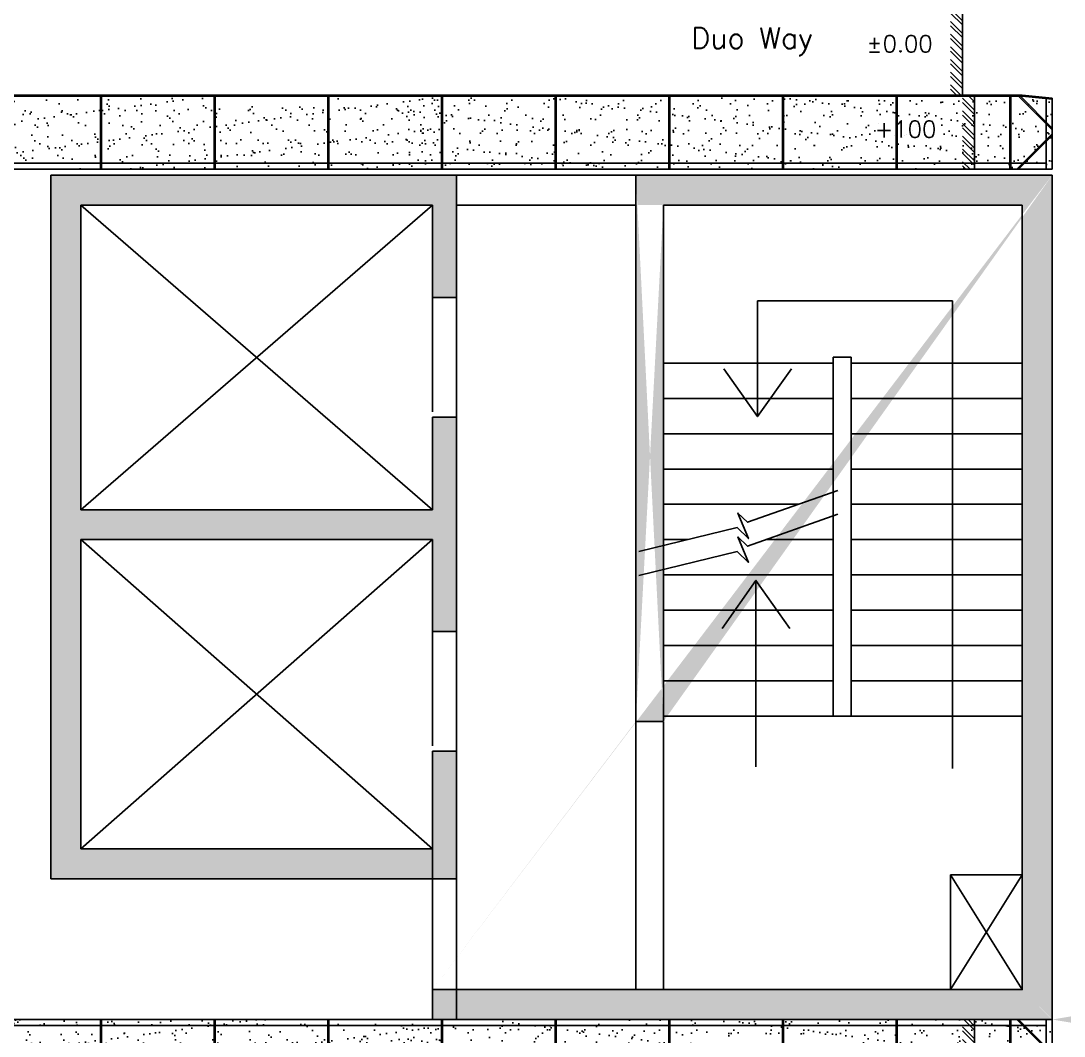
# Model space of a CAD drawing. Header units: millimetres. Extents: x -5 to 1510635, y -6 to 71285.
# Drawn here: x 386336 to 395056, y 18569 to 27052 of the extents above; entities that cross this region are included whole.
import ezdxf
from ezdxf.enums import TextEntityAlignment as Align

# ---------------------------------------------------------------- set-up
doc = ezdxf.new("R2010")
doc.units = ezdxf.units.MM
doc.header["$LTSCALE"] = 1000
for name, pattern in [('CENTER', [2, 1.25, -0.25, 0.25, -0.25]), ('DASHEDX2', [1.5, 1, -0.5]), ('S-BM-1ST$0$HIDDEN', [9.524999999999999, 6.35, -3.175]), ('S-COL 1ST$0$HIDDEN', [9.524999999999999, 6.35, -3.175])]:
    doc.linetypes.add(name, pattern=pattern)
for name, color, linetype in [('2', 42, 'Continuous'), ('4', 4, 'DASHEDX2'), ('MP-1', 1, 'CENTER'), ('MP-7', 7, 'Continuous'), ('MP-8', 8, 'Continuous'), ('S-BM-1ST$0$S-BEAM', 21, 'Continuous'), ('S-BM-1ST$0$S-BEAMS-1', 21, 'Continuous'), ('S-BM-1ST$0$SDIM-2', 11, 'Continuous'), ('S-COL 1ST$0$S-COL-1', 31, 'Continuous'), ('S-COL 1ST$0$S-RCWALL', 31, 'Continuous'), ('S-COL 1ST$0$S-RCWALL-HACH', 21, 'Continuous'), ('S-CUTL', 11, 'Continuous'), ('S-TEXT-3', 31, 'Continuous'), ('SDIM-2', 11, 'Continuous')]:
    doc.layers.add(name, color=color, linetype=linetype)
doc.layers.add('OPENING ELE 0.09', color=35, linetype='Continuous', lineweight=9)
doc.styles.add('ROMANS', font='ROMANS.shx')
doc.styles.add('TEXT', font='romans.shx', dxfattribs={"width": 0.75})
doc.dimstyles.new('MET-100', dxfattribs={"dimscale": 100, "dimtxt": 2, "dimasz": 2, "dimexe": 2, "dimexo": 2, "dimgap": 0.5, "dimtad": 1, "dimdec": 0, "dimdsep": 46, "dimtxsty": 'TEXT', "dimblk1": 'OBLIQUE', "dimblk2": 'OBLIQUE', "dimsah": 1, "dimcen": 0, "dimdle": 2, "dimclrd": 11, "dimclre": 11, "dimclrt": 21, "dimadec": 0, "dimazin": 0, "dimtfac": 0.8, "dimtdec": 0, "dimtofl": 0, "dimtmove": 0, "dimatfit": 3, "dimfxl": 1, "dimtolj": 1, "dimtzin": 0, "dimarcsym": 0})
doc.dimstyles.new('MPS2', dxfattribs={"dimscale": 100, "dimtxt": 3, "dimasz": 3, "dimexe": 1, "dimexo": 1, "dimgap": 1, "dimtad": 1, "dimzin": 12, "dimdsep": 46, "dimtxsty": 'Standard', "dimcen": 1, "dimclrd": 1, "dimclre": 1, "dimclrt": 7, "dimazin": 2, "dimtfac": 1, "dimtmove": 0, "dimatfit": 3, "dimfxl": 1, "dimarcsym": 0})
pattern_1 = [(0, (0, 0), (31.75, 63.5), [0, -63.5])]
pattern_2 = [(142.5, (531441.9109597434, 332563.6239655574), (6.299335810960814, 192.6823769013159), [0, -152, 0, -170, 0, -162.5]), (172.5, (531441.9109597434, 332563.6239655574), (-176.9776705267727, 282.214606522974), [0, -82, 0, -137, 0, -52.5]), (212.5, (531564.9109597434, 332563.6239655574), (-311.4141861751495, 0.5659053536964492), [0, -49.99999999999997, 0, -179.9999999999999, 0, -234.9999999999999]), (222.5, (531564.9109597434, 332563.6239655574), (-300.6126604572293, 87.76755649342492), [0, -25, 0, -118, 0, -135])]
pattern_3 = [(37.50000000000001, (-533651.9109597674, 332563.6239655574), (-6.299335810960814, 192.6823769013159), [0, -152, 0, -170, 0, -162.5]), (7.499999999999999, (-533651.9109597674, 332563.6239655574), (176.9776705267727, 282.214606522974), [0, -82, 0, -137, 0, -52.5]), (327.5, (-533774.9109597674, 332563.6239655574), (311.4141861751495, 0.5659053536964492), [0, -49.99999999999999, 0, -180, 0, -235]), (317.5, (-533774.9109597674, 332563.6239655574), (300.6126604572293, 87.76755649342492), [0, -25, 0, -118, 0, -135])]

# ---------------------------------------------------------------- blocks, each defined once
blk = doc.blocks.new('S-COL 1ST')
at = {"layer": 'S-COL 1ST$0$S-RCWALL-HACH'}
h = blk.add_hatch(dxfattribs=at)
h.set_pattern_fill('DOTS', color=256, scale=40)
h.set_pattern_definition(pattern_1)
h.paths.add_polyline_path([(4009961.720289057, -145611.3001942993), (4010161.720289057, -145611.3001942993), (4010161.720289057, -144588.8001942993), (4006771.720289052, -144588.8001942993), (4006771.720289052, -150468.8001942994), (4010161.591443183, -150469.2091906754), (4010161.720289058, -149401.3001942993), (4009961.720289056, -149401.3001942993), (4009961.720289056, -150218.8001942993), (4007021.720289056, -150218.8001942994), (4007021.720289057, -147633.8001942993), (4009961.720289057, -147633.8001942993), (4009961.720289056, -148401.3001942992), (4010161.720289057, -148401.3001942993), (4010161.720289057, -146611.3001942993), (4009961.720289056, -146611.3001942993), (4009961.720289057, -147383.8001942993), (4007021.720289056, -147383.8001942993), (4007021.720289057, -144838.8001942993), (4009961.720289057, -144838.8001942993)])
edge = h.paths.add_edge_path()
edge.add_line((4009961.720289057, -150218.4213454987), (4009961.720289057, -151393.4213454988))
edge.add_line((4010161.449725861, -151643.8001942994), (4009961.720289057, -151643.4213454988))
h = blk.add_hatch(dxfattribs=at)
h.set_pattern_fill('DOTS', color=256, scale=40)
h.set_pattern_definition(pattern_1)
edge = h.paths.add_edge_path()
edge.add_line((4011661.77428559, -144588.8001474747), (4011661.77428559, -144838.8023326244))
edge.add_line((4015141.77428559, -144588.7980091494), (4011661.77428559, -144588.8001474747))
edge.add_line((4014891.774285589, -144838.8001942992), (4011891.774285589, -144838.802379449))
edge.add_line((4014891.774285589, -144838.8001942992), (4014891.814697843, -151393.7980091496))
edge.add_line((4015141.755883216, -151643.8633635959), (4015141.77428559, -144588.8001942992))
edge.add_line((4011891.774285589, -149153.8002411238), (4011891.774285589, -144838.802379449))
edge.add_line((4011661.77428559, -149153.8001942992), (4011661.774285589, -144588.8001474747))
edge.add_line((4011891.77428559, -149153.8002411239), (4011661.774285591, -149153.8001942992))
edge.add_line((4009961.720289057, -151393.4213454988), (4014891.814697843, -151393.7980091496))
edge.add_line((4015141.543804433, -151643.8633597682), (4009961.720289057, -151643.4213454988))
edge.add_line((4009961.720289057, -151643.4213454988), (4009961.720289057, -151393.4213454988))
at = {"layer": 'S-COL 1ST$0$S-COL-1'}
for p, q in [((4015141.77428559, -144588.7980091494, 1.244480731055391e-08), (4011661.77428559, -144588.8001474747, 5.577955311440209e-08)), ((4011661.77428559, -144588.8001474747, 5.577955311440209e-08), (4011661.77428559, -144838.8023326244, 9.713417412034882e-08)), ((4011661.77428559, -149153.8001942992, 5.577955311428009e-08), (4011661.774285589, -144588.8001474747, 5.577955311441564e-08)), ((4015141.755883216, -151643.8633635959, -1.979854190820201e-07), (4015141.77428559, -144588.8001942992, 5.883627377251154e-08)), ((4014891.774285589, -144838.8001942992, 5.672848915374908e-08), (4011891.774285589, -144838.802379449, 5.672848915379989e-08)), ((4011891.774285589, -149153.8002411238, 5.672848915378631e-08), (4011891.774285589, -144838.802379449, 5.672848915380618e-08)), ((4014891.774285589, -144838.8001942992, 5.672848915378884e-08), (4014891.814697843, -151393.7980091496, -1.511965894915522e-07)), ((4011891.77428559, -149153.8002411239, 5.682730685099589e-09), (4011661.774285591, -149153.8001942992, 4.733794645593373e-09)), ((4009961.720289057, -151643.4213454988, 5.106110194604089e-08), (4009961.720289057, -151393.4213454988, 5.106110194612051e-08)), ((4009961.720289057, -151393.4213454988, 5.106110194610187e-08), (4014891.814697843, -151393.7980091496, -1.511965894915522e-07)), ((4015141.543804433, -151643.8633597682, -1.979826902597803e-07), (4009961.720289057, -151643.4213454988, 5.106110194604089e-08))]:
    blk.add_line(p, q, dxfattribs=at)
at = {"layer": 'S-COL 1ST$0$S-RCWALL'}
for p, q in [((4006771.720289052, -144588.8001942993, 2.528651796695846e-08), (4010161.720289057, -144588.8001942993, 9.048614370923496e-09)), ((4006771.720289052, -144588.8001942993, -1.327836072010957e-08), (4006771.720289053, -150468.8001942994, -1.327836072010957e-08)), ((4010161.720289057, -145611.3001942993), (4010161.720289057, -144588.8001942993, 2.307891094867074e-08)), ((4007021.720289056, -147383.8001942993, -2.251210721471711e-08), (4007021.720289056, -144838.8001942993, 2.277218896879428e-08)), ((4007021.720289057, -144838.8001942993, -1.581623502414743e-09), (4009961.720289057, -144838.8001942993, -1.581623502414743e-09)), ((4009961.720289057, -145611.3001942993), (4009961.720289057, -144838.8001942993, 2.277218896879408e-08)), ((4009961.720289057, -145611.3001942993), (4010161.720289057, -145611.3001942993)), ((4009961.720289057, -147383.8001942993), (4009961.720289056, -146611.3001942993, 1.317501760894576e-08)), ((4009961.720289057, -146611.3001942993), (4010161.720289057, -146611.3001942993)), ((4010161.720289057, -148401.3001942993), (4010161.720289057, -146611.3001942993, 1.317501760894574e-08)), ((4007021.720289056, -147383.8001942993, -2.286797594700846e-08), (4009961.720289057, -147383.8001942993, -2.286797594700846e-08)), ((4007021.720289056, -150218.8001942994, 1.881628894017432e-08), (4007021.720289057, -147633.8001942993, -2.319946115485848e-08)), ((4007021.720289057, -147633.8001942993, -2.286797594700846e-08), (4009961.720289057, -147633.8001942993, -2.286797594700846e-08)), ((4009961.720289056, -148401.3001942993), (4009961.720289057, -147633.8001942993, -1.172420634730969e-09)), ((4009961.720289056, -148401.3001942992), (4010161.720289057, -148401.3001942992)), ((4009961.720289057, -150218.8001942993, 1.881628894017423e-08), (4009961.720289056, -149401.3001942993, -3.169458462619869e-09)), ((4009961.720289057, -149401.3001942993), (4010161.720289058, -149401.3001942993)), ((4010161.591443183, -150469.2091906754, -7.983455186807423e-09), (4010161.720289057, -149401.3001942993, -3.169458462619902e-09)), ((4007021.720289056, -150218.8001942987, -1.101807628740856e-08), (4009961.720289056, -150218.8001942993)), ((4006771.720289052, -150468.8001942994, -1.327836071049405e-08), (4010161.591443183, -150469.2091906754, -7.983455186804205e-09))]:
    blk.add_line(p, q, dxfattribs=at)
at = {"layer": 'S-COL 1ST$0$S-RCWALL', "linetype": 'S-COL 1ST$0$HIDDEN'}
for p, q in [((4009961.720289057, -145611.3001942993), (4009961.720289057, -146565.6103425858)), ((4010161.720289057, -145611.3001942993), (4010161.720289057, -146611.3001942993)), ((4009961.720289057, -148401.3001942992), (4009961.720289057, -149355.6103425857)), ((4010161.720289057, -148401.3001942992), (4010161.720289057, -149401.3001942992)), ((4009961.720289057, -150218.4213454987, 1.880588906893018e-08), (4009961.720289057, -151393.4213454988, 5.106110194610187e-08)), ((4010161.591443183, -150469.2091906754, -7.983455186804205e-09), (4010161.591443184, -151643.8001942994, -1.331039227849082e-08))]:
    blk.add_line(p, q, dxfattribs=at)
blk = doc.blocks.new('_Oblique')
at = {"layer": 'OPENING ELE 0.09', "color": 0, "lineweight": -2}
blk.add_line((-0.5, -0.5), (0.5, 0.5), dxfattribs=at)
blk = doc.blocks.new('*X45')
at = {"color": 0}
for p, q in [((74238.90674294345, 22160.49230855423), (74254.62879133417, 22176.21435694495)), ((74238.90674294345, 22125.13696955423), (74289.98413033417, 22176.21435694495)), ((74238.90674294345, 22054.42629137625), (74338.90674294345, 22154.42629137625)), ((74238.90674294345, 22019.07095237625), (74338.90674294345, 22119.07095237625)), ((74238.90674294345, 21948.36027419826), (74338.90674294345, 22048.36027419826)), ((74238.90674294345, 21913.00493519827), (74338.90674294345, 22013.00493519827)), ((74238.90674294345, 21842.29425702028), (74338.90674294345, 21942.29425702028)), ((74238.90674294345, 21806.93891802029), (74338.90674294345, 21906.93891802029)), ((74238.90674294345, 21736.2282398423), (74338.90674294345, 21836.2282398423)), ((74238.90674294345, 21700.8729008423), (74338.90674294345, 21800.8729008423)), ((74238.90674294345, 21630.16222266432), (74338.90674294345, 21730.16222266432)), ((74238.90674294345, 21594.80688366432), (74338.90674294345, 21694.80688366432)), ((74238.90674294345, 21524.09620548634), (74338.90674294345, 21624.09620548634)), ((74238.90674294345, 21488.74086648634), (74338.90674294345, 21588.74086648634)), ((74238.90674294345, 21418.03018830836), (74338.90674294345, 21518.03018830836)), ((74238.90674294345, 21382.67484930836), (74338.90674294345, 21482.67484930836)), ((74238.90674294345, 21311.96417113037), (74338.90674294345, 21411.96417113037)), ((74238.90674294345, 21276.60883213038), (74338.90674294345, 21376.60883213038)), ((74259.22294593601, 21226.21435694495), (74338.90674294345, 21305.89815395239)), ((74294.57828493601, 21226.21435694495), (74338.90674294345, 21270.54281495239))]:
    blk.add_line(p, q, dxfattribs=at)
blk = doc.blocks.new('152524444')
at = {"layer": '2'}
h = blk.add_hatch(dxfattribs=at)
h.set_pattern_fill('ANSI32', color=1, scale=200, style=0)
h.set_pattern_definition([(135, (2468.563999405364, -46759.38839083747), (53.03300858899106, 53.03300858899107), []), (135, (2433.208660405362, -46759.38839083747), (53.03300858899106, 53.03300858899107), [])])
h.paths.add_polyline_path([(3395.831537966616, 1580.000000000058), (3495.831537966617, 1580.000000000058), (3495.831537966616, 2200.000000000058), (3395.831537966616, 2200.000000000058)])
h = blk.add_hatch(dxfattribs=at)
h.set_pattern_fill('ANSI32', color=1, scale=200, style=0)
h.set_pattern_definition([(135, (2468.563999405364, -48334.38839083747), (53.03300858899106, 53.03300858899107), []), (135, (2433.208660405362, -48334.38839083747), (53.03300858899106, 53.03300858899107), [])])
h.paths.add_polyline_path([(3495.831537966849, 619.9999999999977), (3395.831537966617, 619.9999999999972), (3395.831537966616, 5.820766091346741e-11), (3495.831537966849, 5.820766091346741e-11)])
at = {"layer": 'MP-1'}
h = blk.add_hatch(dxfattribs=at)
h.set_pattern_fill('AR-SAND', color=256, scale=100, style=0)
h.set_pattern_definition(pattern_3)
h.paths.add_polyline_path([(-5805.831537990598, 2200.000000000116), (-6425.00000003539, 2200.000000000058), (-6425.00000003539, 1628.537476591824), (-5954.250468200771, 1605.000000000058), (-5805.831537990598, 1605.000000000058)])
h.paths.add_polyline_path([(-3955.00000003539, 2200.000000000116), (-5805.831537990598, 2200.000000000058), (-5805.831537990598, 1605.000000000058), (-3955.00000003539, 1605.000000000058)])
h.paths.add_polyline_path([(-1455.00000003539, 2200.000000000175), (-3945.00000003539, 2200.000000000116), (-3945.00000003539, 1605.000000000058), (-1455.00000003539, 1605.000000000058)])
h.paths.add_polyline_path([(-955.00000001234, 2200.000000000175), (-1445.00000003539, 2200.000000000175), (-1445.00000003539, 1605.000000000058), (-955.00000001234, 1605.000000000058)])
h.paths.add_polyline_path([(-5510.123256737133, 1804.690024364449), (-4913.456590070156, 1804.690024364449), (-4913.456590070156, 2014.690024364449), (-5510.123256737133, 2014.690024364449)], flags=24)
h = blk.add_hatch(dxfattribs=at)
h.set_pattern_fill('AR-SAND', color=256, scale=100, style=0)
h.set_pattern_definition(pattern_2)
h.paths.add_polyline_path([(1745.000000011409, 2200.000000000116), (3595.831537966616, 2200.000000000058), (3595.831537966616, 1605.000000000058), (1745.000000011409, 1605.000000000058)])
h.paths.add_polyline_path([(-754.9999999885913, 2200.000000000175), (1735.000000011409, 2200.000000000116), (1735.000000011409, 1605.000000000058), (-754.9999999885913, 1605.000000000058)])
h.paths.add_polyline_path([(-1255.000000011642, 2200.000000000175), (-764.9999999885913, 2200.000000000175), (-764.9999999885913, 1605.000000000058), (-1255.000000011642, 1605.000000000058)])
h.paths.add_polyline_path([(3300.123256712919, 1804.690024364449), (2703.456590046408, 1804.690024364449), (2703.456590046408, 2014.690024364449), (3300.123256712919, 2014.690024364449)], flags=24)
h.paths.add_polyline_path([(4145.000000011642, 1625.037476591824), (4145.000000011642, 2200.000000000116), (3595.831537966616, 2200.000000000116), (3595.831537966616, 1605.000000000058), (3744.250468176557, 1605.000000000058)])
h = blk.add_hatch(dxfattribs=at)
h.set_pattern_fill('AR-SAND', color=256, scale=100, style=0)
h.set_pattern_definition(pattern_3)
h.paths.add_polyline_path([(-5805.831537990831, 595.0000000001746), (-5954.250468197977, 595.0000000001746), (-6425.000000036089, 571.4625234083505), (-6425.000000036089, 5.820766091346741e-11), (-5805.831537990831, 5.820766091346741e-11)])
h.paths.add_polyline_path([(-3955.00000003539, 595.0000000001746), (-5805.831537990831, 595.0000000001746), (-5805.831537990831, 5.820766091346741e-11), (-3955.00000003539, 1.164153218269348e-10)])
h.paths.add_polyline_path([(-1455.00000003539, 595.0000000001746), (-3945.00000003539, 595.0000000001746), (-3945.00000003539, 1.164153218269348e-10), (-1455.00000003539, 1.746229827404022e-10)])
h.paths.add_polyline_path([(-955.00000001234, 595.0000000001746), (-1445.00000003539, 595.0000000001746), (-1445.00000003539, 1.746229827404022e-10), (-955.00000001234, 1.746229827404022e-10)])
h.paths.add_polyline_path([(-5510.123256737133, 229.6900243644486), (-4913.456590070156, 229.6900243644486), (-4913.456590070156, 439.6900243644486), (-5510.123256737133, 439.6900243644486)], flags=24)
h = blk.add_hatch(dxfattribs=at)
h.set_pattern_fill('AR-SAND', color=256, scale=100, style=0)
h.set_pattern_definition(pattern_2)
h.paths.add_polyline_path([(1745.000000011409, 595.0000000001746), (3595.831537966849, 595.0000000001746), (3595.831537966849, 5.820766091346741e-11), (1745.000000011409, 1.164153218269348e-10)])
h.paths.add_polyline_path([(-754.9999999885913, 595.0000000001746), (1735.000000011409, 595.0000000001746), (1735.000000011409, 1.164153218269348e-10), (-754.9999999885913, 1.746229827404022e-10)])
h.paths.add_polyline_path([(-1255.000000011642, 595.0000000001746), (-764.9999999885913, 595.0000000001746), (-764.9999999885913, 1.746229827404022e-10), (-1255.000000011642, 1.746229827404022e-10)])
h.paths.add_polyline_path([(3300.123256712919, 229.6900243644486), (2703.456590046408, 229.6900243644486), (2703.456590046408, 439.6900243644486), (3300.123256712919, 439.6900243644486)], flags=24)
h.paths.add_polyline_path([(4145.000000011642, 5.820766091346741e-11), (4145.000000011409, 574.9625234084087), (3744.250468173996, 595.0000000001746), (3595.831537966849, 595.0000000001746), (3595.831537966849, 5.820766091346741e-11)])
at = {"layer": '2'}
for p, q in [((-6455.000000011874, 2200.000000000175), (4145.000000011409, 2200.000000000058)), ((-6455.000000011874, 2200.000000000175), (-6455.000000011875, 1580.000000000058)), ((-6405.000000011874, 2200.000000000175), (-6405.000000011873, 1590.000000000058)), ((3495.831537966616, 2200.438161430706), (3495.831537966616, 1580.000000000058)), ((4095.000000011409, 2200.000000000058), (4095.000000011409, 1610.049875621062)), ((4145.000000011642, 2200.000000000058), (4145.000000011642, 1604.999999999942)), ((-6405.000000011874, 2150.000000000233), (4095.000000011409, 2150.000000000058)), ((-6455.000000011874, 1590.000000000058), (3895.000000011176, 1590.000000000058)), ((-6455.000000011874, 1580.000000000058), (3895.000000011176, 1580.000000000058)), ((3395.831537966616, 1575.000000000058), (3395.831537966616, 625.0000000000582)), ((3894.004962821436, 1589.950371902159), (4145.000000011642, 1615.049875621062)), ((3895.000000011642, 1580.000000000058), (4145.000000012806, 1605.000000000058)), ((-6455.000000011874, 619.9999999999418), (3895.000000011642, 620)), ((-6455.000000011874, 619.9999999999417), (-6455.000000011874, 1.746229827404022e-10)), ((3495.831537966849, 619.9999999999977), (3495.831537966849, 0.4381614307058044)), ((3895.000000011642, 620.0000000000582), (4145.000000012806, 595.0000000000582)), ((-6455.000000011874, 609.9999999999418), (3895.000000011642, 610)), ((-6405.000000011874, -5.820766091346741e-11), (-6405.000000011874, 609.9999999999421)), ((3894.004962821436, 610.0496280979579), (4145.000000011414, 584.9501243790771)), ((4095.000000011409, 5.820766091346741e-11), (4095.000000011409, 589.9501243790543)), ((4145.000000011411, 595.0000000001977), (4145.000000011642, 5.820766091346741e-11)), ((4145.000000011409, 5.820766091346741e-11), (-6455.000000011642, 1.746229827404022e-10)), ((-6405.000000011874, 49.99999999988358), (4095.000000011409, 50.00000000005821))]:
    blk.add_line(p, q, dxfattribs=at)
at = {"layer": '4'}
for p, q in [((-6160.057287525851, 2200.000000000058), (-6455.000000012107, 1905.057287513802)), ((-6455.000000012107, 1919.199423137412), (-6174.199423149694, 2200.000000000058)), ((-6110.000000011874, 1590.000000000058), (-6110.000000011874, 2200.000000000175)), ((-6100.000000011874, 1590.000000000058), (-6100.000000011874, 2200.000000000175)), ((-5710.000000000466, 1590.000000000058), (-5710.000000000466, 2200.000000000116)), ((-5700.000000000466, 1590.000000000058), (-5700.000000000466, 2200.000000000116)), ((-4760.000000000465, 1590.000000000058), (-4760.000000000466, 2200.000000000116)), ((-4750.000000000466, 1590.000000000058), (-4750.000000000466, 2200.000000000116)), ((-3810.000000000465, 1590.000000000058), (-3810.000000000466, 2200.000000000116)), ((-3800.000000000465, 1590.000000000058), (-3800.000000000466, 2200.000000000116)), ((-2860.000000000465, 1590.000000000058), (-2860.000000000466, 2200.000000000116)), ((-2850.000000000465, 1590.000000000058), (-2850.000000000466, 2200.000000000116)), ((-1910.000000000466, 1590.000000000058), (-1910.000000000466, 2200.000000000116)), ((-1900.000000000465, 1590.000000000058), (-1900.000000000466, 2200.000000000116)), ((-960.0000000004657, 1590.000000000058), (-960.0000000004657, 2200.000000000116)), ((-950.0000000004654, 1590.000000000058), (-950.0000000004657, 2200.000000000116)), ((-10, 1590.000000000058), (-10, 2200.000000000116)), ((0, 1590.000000000058), (0, 2200.000000000116)), ((939.9999999999998, 1590.000000000058), (940, 2200.000000000116)), ((950, 1590.000000000058), (950, 2200.000000000116)), ((1890, 1590.000000000058), (1890, 2200.000000000116)), ((1900, 1590.000000000058), (1900, 2200.000000000116)), ((2840, 1590.000000000058), (2840, 2200.000000000116)), ((2850, 1590.000000000058), (2850, 2200.000000000116)), ((3790, 1590.000000000058), (3790, 2200.000000000116)), ((3800, 1590.000000000058), (3800, 2200.000000000116)), ((3850.057287525386, 2200.000000000058), (4145.000000011642, 1905.057287513802)), ((4145.000000011642, 1919.199423137412), (3864.199423149228, 2200.000000000058)), ((-6455.000000012107, 1869.942712486372), (-6175.057287525628, 1590.000000000058)), ((-6189.199423149468, 1590.000000000058), (-6455.000000012107, 1855.800576862588)), ((4145.000000011642, 1869.942712486372), (3865.057287525161, 1590.000000000058)), ((3879.199423149001, 1590.000000000058), (4145.000000011642, 1855.800576862588)), ((-6455.000000012107, 330.0572875137441), (-6175.057287525634, 609.9999999999434)), ((-6189.199423149472, 609.9999999999433), (-6455.000000012107, 344.1994231375284)), ((-6110.000000011875, 609.9999999999437), (-6110.000000011874, 5.820766091346741e-11)), ((-6100.000000011873, 609.9999999999438), (-6100.000000011874, 5.820766091346741e-11)), ((-5710.000000000466, -1.164153218269348e-10), (-5710.000000000466, 609.999999999946)), ((-5700.000000000466, -1.164153218269348e-10), (-5700.000000000466, 609.999999999946)), ((-4760.000000000466, -1.164153218269348e-10), (-4760.000000000465, 609.9999999999513)), ((-4750.000000000466, -1.164153218269348e-10), (-4750.000000000467, 609.9999999999513)), ((-3810.000000000466, -1.164153218269348e-10), (-3810.000000000466, 609.9999999999567)), ((-3800.000000000466, -1.164153218269348e-10), (-3800.000000000466, 609.9999999999568)), ((-2860.000000000466, -1.164153218269348e-10), (-2860.000000000466, 609.999999999962)), ((-2850.000000000466, -1.164153218269348e-10), (-2850.000000000465, 609.999999999962)), ((-1910.000000000466, -1.164153218269348e-10), (-1910.000000000466, 609.9999999999674)), ((-1900.000000000466, -1.164153218269348e-10), (-1900.000000000466, 609.9999999999674)), ((-960.0000000004657, -1.164153218269348e-10), (-960.0000000004657, 609.9999999999727)), ((-950.0000000004657, -1.164153218269348e-10), (-950.0000000004655, 609.9999999999728)), ((-9.999999999999998, 609.999999999978), (-10, 0)), ((0, 609.9999999999781), (0, 0)), ((940, 609.9999999999834), (940, 0)), ((949.9999999999999, 609.9999999999834), (950, 0)), ((1890, 609.9999999999886), (1890, 0)), ((1900, 609.9999999999887), (1900, 0)), ((2840, 609.999999999994), (2840, 0)), ((2849.999999999999, 609.9999999999941), (2850, 0)), ((3790, 609.9999999999994), (3790, 0)), ((3800, 609.9999999999994), (3800, 0)), ((4145.000000011642, 330.0572875137441), (3865.057287525164, 609.9999999999998)), ((3879.199423149059, 609.9999999999999), (4145.000000011642, 344.1994231375284)), ((-6160.057287525851, 5.820766091346741e-11), (-6455.000000012107, 294.9427124863141)), ((-6455.000000012107, 280.8005768627045), (-6174.199423149694, 5.820766091346741e-11)), ((3850.057287525386, 5.820766091346741e-11), (4145.000000011642, 294.9427124863141)), ((4145.000000011642, 280.8005768627045), (3864.199423149228, 5.820766091346741e-11))]:
    blk.add_line(p, q, dxfattribs=at)
at = {"layer": '2', "color": 1, "xscale": -1}
blk.add_blockref('*X45', (77634.73828091007, -20601.2143569449), dxfattribs=at)
at = {"style": 'ROMANS'}
for s, p in [('+100', (2661.789923379663, 1839.690024364449)), ('%%P0.00', (2595.123256712919, 978.7435496354592)), ('+100', (2661.789923379663, 264.6900243644486))]:
    blk.add_text(s, height=140, dxfattribs=at).set_placement(p)
at = {"layer": 'MP-7', "style": 'ROMANS'}
blk.add_text('Duo Way', height=176.8, dxfattribs=at).set_placement((1635.190949024865, 1066.7068406709), align=Align.MIDDLE)
blk = doc.blocks.new('*D216')
at = {"layer": 'DEFPOINTS', "color": 0, "linetype": 'ByBlock', "transparency": 16777216}
for p in [(378191.0230908506, 39682.90365240106), (378191.0230908506, 32912.42329884967, 2.061307519349001e-08), (408130.7717887093, 20579.77664604265, 2.061307519349679e-08)]:
    blk.add_point(p, dxfattribs=at)
at = {"layer": 'MP-8', "color": 1, "linetype": 'ByBlock', "lineweight": -2, "transparency": 16777216}
for p, q in [((378191.0230908506, 32992.42329884967), (378191.0230908506, 39762.90365240106)), ((407890.7717887093, 39682.90365240106), (378431.0230908506, 39682.90365240106)), ((408130.7717887093, 20659.77664604265), (408130.7717887093, 39762.90365240106))]:
    blk.add_line(p, q, dxfattribs=at)
at = {"layer": 'MP-8', "color": 1, "linetype": 'ByBlock', "transparency": 16777216}
for points in [[(378431.0230908506, 39722.90365240106), (378431.0230908506, 39642.90365240106), (378191.0230908506, 39682.90365240106)], [(407890.7717887093, 39722.90365240106), (407890.7717887093, 39642.90365240106), (408130.7717887093, 39682.90365240106)]]:
    blk.add_solid(points, dxfattribs=at)
at = {"layer": 'MP-8', "color": 7, "linetype": 'ByBlock', "transparency": 16777216, "insert": (393160.8974397799, 39882.90365240106), "char_height": 240, "attachment_point": 5}
blk.add_mtext('29940', dxfattribs=at)
blk = doc.blocks.new('*D222')
at = {"layer": 'DEFPOINTS', "color": 0, "linetype": 'ByBlock', "transparency": 16777216}
for p in [(394135.864987859, 37467.72442645807), (375292.5096891229, 13082.42329884967), (379301.1469986537, 13082.42329884967, 2.061307519349679e-08)]:
    blk.add_point(p, dxfattribs=at)
at = {"layer": 'S-TEXT-3', "color": 1, "linetype": 'ByBlock', "lineweight": -2, "transparency": 16777216}
for p, q in [((394055.864987859, 37467.72442645807), (375212.5096891229, 37467.72442645807)), ((375292.5096891229, 37227.72442645807), (375292.5096891229, 13322.42329884967)), ((379221.1469986537, 13082.42329884967), (375212.5096891229, 13082.42329884967))]:
    blk.add_line(p, q, dxfattribs=at)
at = {"layer": 'S-TEXT-3', "color": 1, "linetype": 'ByBlock', "transparency": 16777216}
for points in [[(375252.5096891229, 37227.72442645807), (375332.5096891229, 37227.72442645807), (375292.5096891229, 37467.72442645807)], [(375252.5096891229, 13322.42329884967), (375332.5096891229, 13322.42329884967), (375292.5096891229, 13082.42329884967)]]:
    blk.add_solid(points, dxfattribs=at)
at = {"layer": 'S-TEXT-3', "color": 7, "linetype": 'ByBlock', "transparency": 16777216, "insert": (375092.5096891229, 25275.07386265393), "char_height": 240, "attachment_point": 5, "rotation": 90}
blk.add_mtext('24385', dxfattribs=at)
blk = doc.blocks.new('*D224')
at = {"layer": 'DEFPOINTS', "color": 0, "linetype": 'ByBlock', "transparency": 16777216}
for p in [(394955.8672395509, 18707.36015012866, -1.890575786391188e-07), (394955.8672395509, 18707.36015012866), (400355.8649878596, 18707.36015012866, -1.890575786391189e-07)]:
    blk.add_point(p, dxfattribs=at)
at = {"layer": 'MP-8', "color": 1, "linetype": 'ByBlock', "lineweight": -2, "transparency": 16777216}
blk.add_line((400115.8649878596, 18707.36015012866), (395195.8672395509, 18707.36015012866), dxfattribs=at)
at = {"layer": 'MP-8', "color": 1, "linetype": 'ByBlock', "transparency": 16777216}
for points in [[(395195.8672395509, 18747.36015012866), (395195.8672395509, 18667.36015012866), (394955.8672395509, 18707.36015012866)], [(400115.8649878596, 18747.36015012866), (400115.8649878596, 18667.36015012866), (400355.8649878596, 18707.36015012866)]]:
    blk.add_solid(points, dxfattribs=at)
at = {"layer": 'MP-8', "color": 7, "linetype": 'ByBlock', "transparency": 16777216, "insert": (397655.8661137052, 18936.16015012866), "char_height": 240, "attachment_point": 5}
blk.add_mtext('5400{\\H144.000000;\\S+10^ -0;}', dxfattribs=at)

msp = doc.modelspace()

# ---------------------------------------------------------------- linework, layer by layer
at = {"layer": 'S-BM-1ST$0$S-BEAM', "linetype": 'S-BM-1ST$0$HIDDEN'}
for p, q in [((391476.2939842754, 25762.42329884987, -5.016668228669764e-08), (389976.2399877422, 25762.42329884967, 1.796428971972513e-08)), ((391477.2923900192, 25512.42329884967, 1.016623816342809e-07), (389976.2399877422, 25512.42329884967, 2.635182078448337e-08)), ((391476.2939842753, 21197.42329884978, 6.469522846308172e-08), (391476.2941373028, 18957.4240523591, -2.68408722291016e-08)), ((391706.2939842758, 21192.4232520251, -3.530446649202734e-08), (391706.2954105795, 18957.42415430179, -3.327003990105547e-08))]:
    msp.add_line(p, q, dxfattribs=at)
at = {"layer": 'S-BM-1ST$0$S-BEAMS-1'}
msp.add_line((391706.2941405191, 21242.59372488168, 5.554817161495755e-08), (391706.2941405191, 24511.18011232847, 5.554817161495755e-08), dxfattribs=at)
at = {"layer": 'S-BM-1ST$0$SDIM-2'}
for p, q in [((393126.2939843484, 24192.59372488462, 5.507695545999484e-08), (391701.2939844234, 24192.59372488462, 5.507695545999484e-08)), ((393126.2939843489, 24242.13961986665, 5.507695545999042e-08), (393126.2939843438, 21242.59372487926, -2.700861317260001e-08)), ((393276.2939843484, 24242.13961986639, 5.507695545999042e-08), (393126.2939843489, 24242.13961986665, 5.507695545999042e-08)), ((393276.2939843484, 24242.13961986639, 5.507695545999042e-08), (393276.2939843433, 21242.59372488156, 5.507695545999042e-08)), ((394701.2939842739, 24192.59372488168, 6.56441645026094e-08), (393276.2939843489, 24192.59372488168, 6.56441645026094e-08)), ((393126.2939843484, 23897.59372488462, 5.507695545999484e-08), (391701.2939844225, 23897.59372488465, 5.507695545999484e-08)), ((394701.2939842739, 23897.59372488168, 6.56441645026094e-08), (393276.293984348, 23897.59372488171, 6.56441645026094e-08)), ((393126.2939843475, 23602.59372488459, 5.507695545999484e-08), (391701.2939844215, 23602.59372488462, 5.507695545999484e-08)), ((394701.2939842739, 23602.59372488168, 6.56441645026094e-08), (393276.293984347, 23602.59372488168, 6.56441645026094e-08)), ((391701.2939844127, 23307.59372488168, 6.56441645026094e-08), (393126.293984347, 23307.59372488168, 6.56441645026094e-08)), ((394701.2939842739, 23307.59372488168, 6.56441645026094e-08), (393276.293984347, 23307.59372488168, 6.56441645026094e-08)), ((392834.2004477917, 23012.59372487976, 5.554817161490505e-08), (391706.2941405205, 23012.59372488168, 5.554817161495751e-08)), ((394701.2939842739, 23012.59372488168, 6.56441645026094e-08), (393276.2939843461, 23012.59372488168, 6.56441645026094e-08)), ((391912.3479997092, 22717.59372488133, 5.554817161494793e-08), (391706.29414052, 22717.59372488168, 5.554817161495751e-08)), ((392351.8473807243, 22717.59372488057, 5.554817161492748e-08), (392337.952744185, 22717.5937248806, 5.554817161492813e-08)), ((393126.2939843461, 22717.59372487926, 5.554817161489146e-08), (392564.9867528942, 22717.59372488022, 5.554817161491757e-08)), ((394701.2939842739, 22717.59372488168, 6.56441645026094e-08), (393276.2939843456, 22717.59372488165, 6.56441645026094e-08)), ((393126.2939843456, 22422.59372487926, 5.554817161489147e-08), (391706.2941405196, 22422.59372488168, 5.554817161495753e-08)), ((394701.2939842739, 22422.59372488168, 6.56441645026094e-08), (393276.2939843461, 22422.59372488168, 6.56441645026094e-08)), ((393126.2939843452, 22127.59372487926, 5.554817161489149e-08), (391706.2941405191, 22127.59372488168, 5.554817161495754e-08)), ((394701.2939842739, 22127.59372488168, 6.56441645026094e-08), (393276.2939843442, 22127.59372488171, 6.56441645026094e-08)), ((393126.2939843447, 21832.59372487926, 5.554817161489149e-08), (391706.29414052, 21832.59372488168, 5.554817161495755e-08)), ((394701.2939842739, 21832.59372488168, 6.56441645026094e-08), (393276.2939843442, 21832.59372488168, 6.56441645026094e-08)), ((393126.2939843442, 21537.59372487926, 5.554817161489149e-08), (391706.2941405196, 21537.59372488168, 5.554817161495755e-08)), ((394701.2939842739, 21537.59372488168, 6.56441645026094e-08), (393276.2939843438, 21537.59372488168, 6.56441645026094e-08)), ((393126.2939843438, 21242.59372487926, 5.554817161489149e-08), (391706.2941405191, 21242.59372488168, 5.554817161495755e-08)), ((393201.2939843433, 21242.59372488168, 5.507695545999042e-08), (393126.2939843438, 21242.59372488168, 5.554817161495755e-08)), ((394701.2939842739, 21242.59372488168, 6.56441645026094e-08), (393201.2939843442, 21242.59372488168, 6.56441645026094e-08))]:
    msp.add_line(p, q, dxfattribs=at)
at = {"layer": 'S-BM-1ST$0$SDIM-2', "elevation": -2.781724495886662e-09}
for points in [[(393165.3443424692, 23129.1964366243), (392409.180785317, 22862.93538605518), (392328.7733049905, 22939.87760506177), (392417.3938839613, 22726.7150086929), (392322.7725105132, 22818.19614040406), (391501.7049853881, 22616.93775022388)], [(393165.3443424692, 22928.99222591272), (392409.180785317, 22662.73117534359), (392328.7733049905, 22739.67339435019), (392417.3938839613, 22526.51079798132), (392322.7725105132, 22617.99192969248), (391501.7049853881, 22416.73353951229)]]:
    msp.add_lwpolyline(points, dxfattribs=at)
at = {"layer": 'S-CUTL'}
for p, q in [((389776.2399877417, 22967.42329884967, -1.395230059820683e-08), (386836.2399877417, 25512.42329884967, 7.33405184638689e-09)), ((389776.2399877422, 25512.42329884897, 3.168786431783986e-08), (386836.2399877412, 22967.42329884967, -1.395230059820683e-08)), ((389776.2399877417, 22717.42329884967, 7.743254714070665e-09), (386836.2399877412, 20132.42329885036, 2.773196428890184e-08)), ((386836.2399877417, 22717.42329884967, -1.395230059820683e-08), (389776.2399877417, 20132.42329884967, 2.773196428897587e-08)), ((394106.3343965276, 19917.42548399942, -1.422809141427505e-07), (394706.3343965276, 18957.42548399942, -1.422809141427505e-07)), ((394706.3343965276, 19917.42548399942, -1.425377526907252e-07), (394106.3343965276, 18957.42548399942, -1.422809141427505e-07))]:
    msp.add_line(p, q, dxfattribs=at)
at = {"layer": 'S-CUTL', "color": 21, "elevation": -1.422809141427505e-07}
msp.add_lwpolyline([(394106.3343965276, 19917.42548399942), (394706.3343965276, 19917.42548399942), (394706.3343965276, 18957.42548399942), (394106.3343965276, 18957.42548399942)], close=True, dxfattribs=at)
at = {"layer": 'S-TEXT-3', "linetype": 'ByBlock'}
msp.add_line((394956.0635031178, 18707.3601333808, -1.890670149109786e-07), (394956.275581901, 18707.3601333808, -1.890670149109786e-07), dxfattribs=at)
at = {"layer": 'SDIM-2'}
for p, q in [((392493.4359445451, 24714.14848491031, 8.915675348801634e-09), (394122.8169659413, 24714.14848491031, 8.915675348801634e-09)), ((394122.8169659413, 24714.14848491031, 8.915675348801634e-09), (394122.8169659413, 20804.47967976524, 8.915675348801634e-09))]:
    msp.add_line(p, q, dxfattribs=at)

# ---------------------------------------------------------------- block references
msp.add_blockref('S-COL 1ST', (-3620185.480301315, 170351.223493149, 8.915675348801634e-09))
at = {"layer": 'MP-7', "linetype": 'ByBlock'}
for p in [(390810.8649966755, 25812.42329884961), (390810.8672395392, 16507.36015012866, -1.890575786391188e-07)]:
    msp.add_blockref('152524444', p, dxfattribs=at)

# ---------------------------------------------------------------- dimensions: what is measured, and where the dimension line sits
at = {"layer": 'MP-8', "linetype": 'ByBlock'}
for base, p1, p2, override, picture, middle in [((378191.0230908506, 39682.90365240106), (408130.7717887093, 20579.77664604265, 2.061307519349679e-08), (378191.0230908506, 32912.42329884967, 2.061307519349001e-08), {"dimscale": 80, "dimdec": 0}, '*D216', (393160.8974397799, 39882.90365240106)), ((394955.8672395509, 18707.36015012866), (400355.8649878596, 18707.36015012866, -1.890575786391189e-07), (394955.8672395509, 18707.36015012866, -1.890575786391188e-07), {"dimscale": 80, "dimtol": 1, "dimtp": 10, "dimtm": 1e-09, "dimtfac": 0.6}, '*D224', (397655.8661137052, 18936.16015012866))]:
    dim = msp.add_linear_dim(base=base, p1=p1, p2=p2, dimstyle='MPS2', override=override, dxfattribs=at)
    dim.commit()
    dim.dimension.update_dxf_attribs({"geometry": picture, "text_midpoint": middle})
at = {"layer": 'S-TEXT-3', "linetype": 'ByBlock'}
dim = msp.add_linear_dim(base=(375292.5096891229, 13082.42329884967), p1=(394135.864987859, 37467.72442645807), p2=(379301.1469986537, 13082.42329884967, 2.061307519349679e-08), angle=90, dimstyle='MPS2', override={"dimscale": 80, "dimdec": 0, "dimtmove": 1}, dxfattribs=at)
dim.commit()
dim.dimension.update_dxf_attribs({"geometry": '*D222', "text_midpoint": (375092.5096891229, 25275.07386265393)})

# ---------------------------------------------------------------- leaders
at = {"layer": 'SDIM-2'}
for points in [[(392493.4359445451, 23745.13217392325, 8.915675348801634e-09), (392493.4359445451, 24714.14848491031, 8.915675348801634e-09)], [(392479.7525909594, 22376.2740520736, 8.915675348801634e-09), (392479.7525909594, 20819.44696283218, 8.915675348801634e-09)]]:
    msp.add_leader(points, dimstyle='MET-100', override={"dimasz": 4, "dimtad": 0, "dimldrblk": 'Open90'}, dxfattribs=at)

doc.saveas('drawing.dxf')
